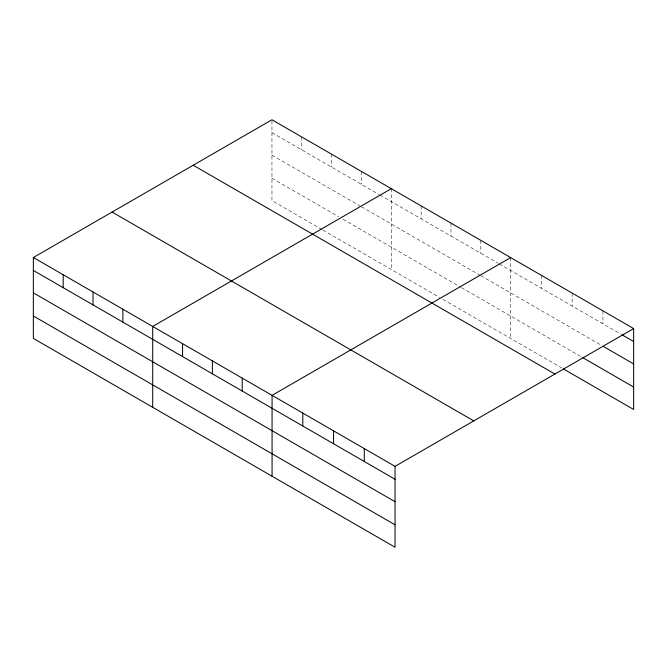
<?xml version="1.0" encoding="UTF-8"?>
<svg xmlns="http://www.w3.org/2000/svg" width="667" height="667" viewBox="0 0 667 667"><rect width="100%" height="100%" fill="white"/><g stroke="black" fill="none" stroke-linecap="round" stroke-linejoin="round"><path stroke-width="0.5" stroke-dasharray="3.33 2.5" d="M271.953 132.683L379.031 194.506M379.907 195.006L498.391 263.415M499.266 263.924L621.352 334.409M271.953 155.111L359.721 205.786M361.472 206.795L479.957 275.204M480.832 275.704L601.15 345.173M271.953 178.222L338.653 216.733M343.046 219.268L460.647 287.16M461.522 287.669L580.949 356.612M321.978 229.531L271.953 200.65L271.953 119.768M322.861 230.04L439.586 297.432M443.096 299.458L561.622 367.884M602.91 310.847L602.91 323.762M572.161 293.096L572.161 306.011M541.421 275.346L541.421 288.261M510.672 257.595L510.672 338.469M480.832 240.362L480.832 253.277M450.992 223.137L450.992 236.051M421.152 205.911L421.152 218.826M391.312 188.686L391.312 269.56M361.472 171.452L361.472 184.367M331.632 154.227L331.632 167.142M301.792 137.002L301.792 149.917"/><path stroke-width="1" d="M33.35 257.529L395.047 466.35L395.047 547.232L33.35 338.411L33.35 257.529L271.953 119.768L633.65 328.589L633.65 409.471L563.382 368.901M391.312 188.686L152.71 326.438L152.71 407.32M510.672 257.595L272.069 395.348L272.069 476.23M395.047 466.35L633.65 328.589M622.228 334.917L633.65 341.504M602.91 346.19L633.65 363.932M582.7 357.629L633.65 387.043M193.213 165.233L554.911 374.054M112.089 212.064L473.787 420.894M33.35 270.443L395.047 479.265M33.35 292.871L395.047 501.692M33.35 315.983L395.047 524.804M364.299 448.599L364.299 461.514M333.558 430.849L333.558 443.763M302.81 413.098L302.81 426.013M242.229 378.122L242.229 391.037M212.389 360.897L212.389 373.812M182.55 343.672L182.55 356.587M122.87 309.213L122.87 322.128M93.03 291.988L93.03 304.902M63.19 274.754L63.19 287.669"/></g></svg>
